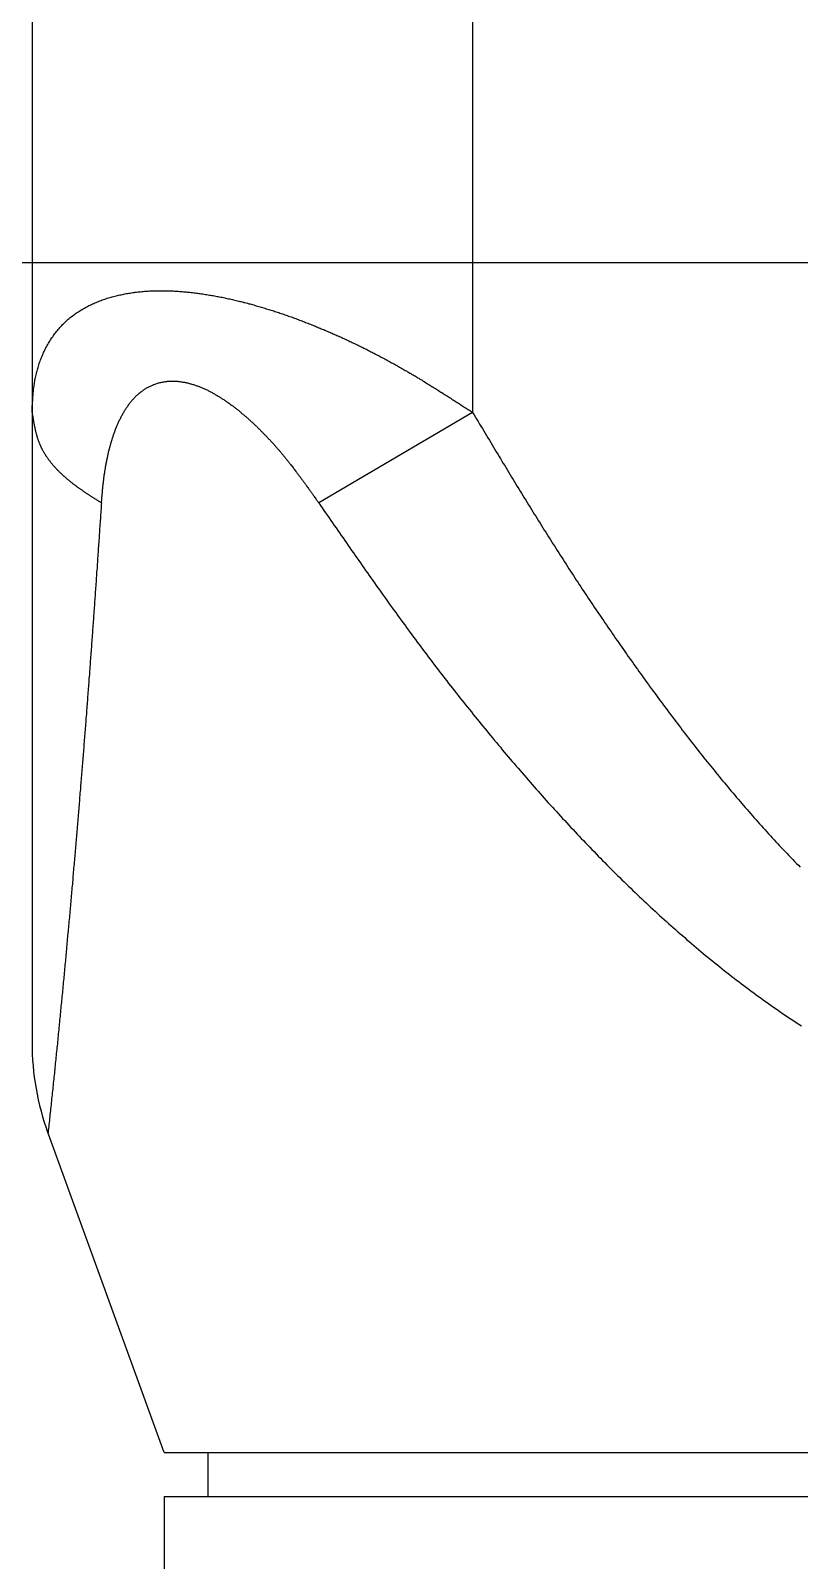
# Model space of a CAD drawing. Extents: x 78 to 520, y 41 to 313.
# Drawn here: x 221.64 to 230.37, y 250.87 to 268.24 of the extents above; entities that cross this region are included whole.
import ezdxf

# ---------------------------------------------------------------- set-up
doc = ezdxf.new("R2010")
doc.units = 0
doc.linetypes.add('CENTER', pattern=[17.5, 13, -1.5, 1.5, -1.5])
doc.layers.get('0').update_dxf_attribs({"linetype": 'CONTINUOUS'})
doc.layers.add('CENTER', color=1, linetype='CENTER')

msp = doc.modelspace()

# ---------------------------------------------------------------- linework, layer by layer
at = {"color": 7, "linetype": 'CONTINUOUS'}
for p, q in [((221.657, 272.099), (221.657, 256.748)), ((226.657, 272.099), (226.657, 263.903)), ((226.657, 263.903), (224.91, 262.877)), ((223.157, 252.099), (221.827, 255.753)), ((223.158, 252.099), (245.157, 252.099)), ((223.657, 251.599), (223.657, 252.099)), ((223.157, 251.599), (223.157, 227.599)), ((223.157, 251.599), (245.157, 251.599))]:
    msp.add_line(p, q, dxfattribs=at)
at = {"color": 7}
for points in [[(221.657, 263.903, 0), (221.658, 263.918, 0), (221.658, 263.932, 0), (221.659, 263.947, 0), (221.66, 263.962, 0), (221.66, 263.977, 0), (221.661, 263.992, 0), (221.662, 264.006, 0), (221.663, 264.021, 0), (221.664, 264.036, 0), (221.665, 264.051, 0), (221.666, 264.066, 0), (221.667, 264.08, 0), (221.668, 264.095, 0), (221.669, 264.11, 0), (221.671, 264.124, 0), (221.672, 264.139, 0), (221.673, 264.154, 0), (221.675, 264.168, 0), (221.677, 264.183, 0), (221.679, 264.198, 0), (221.681, 264.212, 0), (221.683, 264.227, 0), (221.685, 264.242, 0), (221.688, 264.256, 0), (221.69, 264.271, 0), (221.693, 264.285, 0), (221.696, 264.3, 0), (221.699, 264.314, 0), (221.702, 264.329, 0), (221.706, 264.343, 0), (221.709, 264.357, 0), (221.713, 264.372, 0), (221.717, 264.386, 0), (221.721, 264.4, 0), (221.725, 264.414, 0), (221.729, 264.429, 0), (221.734, 264.443, 0), (221.738, 264.457, 0), (221.743, 264.471, 0), (221.748, 264.485, 0), (221.753, 264.499, 0), (221.759, 264.513, 0), (221.764, 264.526, 0), (221.77, 264.54, 0), (221.776, 264.554, 0), (221.782, 264.567, 0), (221.788, 264.581, 0), (221.794, 264.594, 0), (221.8, 264.608, 0), (221.807, 264.621, 0), (221.814, 264.634, 0), (221.821, 264.648, 0), (221.828, 264.661, 0), (221.835, 264.674, 0), (221.843, 264.687, 0), (221.85, 264.699, 0), (221.858, 264.712, 0), (221.866, 264.725, 0), (221.874, 264.737, 0), (221.882, 264.75, 0), (221.891, 264.762, 0), (221.899, 264.774, 0), (221.908, 264.786, 0), (221.917, 264.798, 0), (221.926, 264.81, 0), (221.935, 264.821, 0), (221.944, 264.833, 0), (221.954, 264.844, 0), (221.963, 264.856, 0), (221.973, 264.867, 0), (221.983, 264.878, 0), (221.993, 264.889, 0), (222.003, 264.899, 0), (222.014, 264.91, 0), (222.024, 264.92, 0), (222.035, 264.931, 0), (222.046, 264.941, 0), (222.057, 264.951, 0), (222.068, 264.96, 0), (222.079, 264.97, 0), (222.091, 264.979, 0), (222.102, 264.989, 0), (222.114, 264.998, 0), (222.126, 265.007, 0), (222.138, 265.015, 0), (222.15, 265.024, 0), (222.162, 265.032, 0), (222.175, 265.041, 0), (222.187, 265.049, 0), (222.2, 265.057, 0), (222.212, 265.064, 0), (222.225, 265.072, 0), (222.238, 265.079, 0), (222.251, 265.087, 0), (222.264, 265.094, 0), (222.277, 265.101, 0), (222.29, 265.108, 0), (222.303, 265.115, 0), (222.317, 265.121, 0), (222.33, 265.128, 0), (222.344, 265.134, 0), (222.357, 265.14, 0), (222.371, 265.146, 0), (222.385, 265.152, 0), (222.398, 265.157, 0), (222.412, 265.163, 0), (222.426, 265.168, 0), (222.44, 265.174, 0), (222.454, 265.179, 0), (222.468, 265.184, 0), (222.482, 265.188, 0), (222.496, 265.193, 0), (222.51, 265.198, 0), (222.524, 265.202, 0), (222.539, 265.206, 0), (222.553, 265.211, 0), (222.567, 265.215, 0), (222.581, 265.218, 0), (222.596, 265.222, 0), (222.61, 265.226, 0), (222.625, 265.229, 0), (222.639, 265.233, 0), (222.653, 265.236, 0), (222.668, 265.239, 0), (222.682, 265.242, 0), (222.697, 265.245, 0), (222.711, 265.248, 0), (222.726, 265.251, 0), (222.741, 265.253, 0), (222.755, 265.256, 0), (222.77, 265.258, 0), (222.785, 265.26, 0), (222.799, 265.262, 0), (222.814, 265.264, 0), (222.829, 265.266, 0), (222.843, 265.268, 0), (222.858, 265.27, 0), (222.873, 265.271, 0), (222.887, 265.273, 0), (222.902, 265.274, 0), (222.917, 265.275, 0), (222.932, 265.277, 0), (222.946, 265.278, 0), (222.961, 265.279, 0), (222.976, 265.28, 0), (222.991, 265.281, 0), (223.006, 265.281, 0), (223.02, 265.282, 0), (223.035, 265.282, 0), (223.05, 265.283, 0), (223.065, 265.283, 0), (223.08, 265.284, 0), (223.094, 265.284, 0), (223.109, 265.284, 0), (223.124, 265.284, 0), (223.139, 265.284, 0), (223.153, 265.284, 0), (223.168, 265.284, 0), (223.183, 265.283, 0), (223.198, 265.283, 0), (223.213, 265.283, 0), (223.227, 265.282, 0), (223.242, 265.281, 0), (223.257, 265.281, 0), (223.272, 265.28, 0), (223.287, 265.279, 0), (223.301, 265.278, 0), (223.316, 265.277, 0), (223.331, 265.276, 0), (223.346, 265.275, 0), (223.36, 265.274, 0), (223.375, 265.273, 0), (223.39, 265.271, 0), (223.405, 265.27, 0), (223.419, 265.269, 0), (223.434, 265.267, 0), (223.449, 265.266, 0), (223.464, 265.264, 0), (223.478, 265.262, 0), (223.493, 265.261, 0), (223.508, 265.259, 0), (223.522, 265.257, 0), (223.537, 265.255, 0), (223.552, 265.253, 0), (223.566, 265.251, 0), (223.581, 265.249, 0), (223.596, 265.247, 0), (223.61, 265.245, 0), (223.625, 265.242, 0), (223.639, 265.24, 0), (223.654, 265.238, 0), (223.669, 265.235, 0), (223.683, 265.233, 0), (223.698, 265.23, 0), (223.712, 265.228, 0), (223.727, 265.225, 0), (223.742, 265.223, 0), (223.756, 265.22, 0), (223.771, 265.217, 0), (223.785, 265.214, 0), (223.8, 265.212, 0), (223.814, 265.209, 0), (223.829, 265.206, 0), (223.843, 265.203, 0), (223.858, 265.2, 0), (223.872, 265.197, 0), (223.886, 265.193, 0), (223.901, 265.19, 0), (223.915, 265.187, 0), (223.93, 265.184, 0), (223.944, 265.18, 0), (223.959, 265.177, 0), (223.973, 265.174, 0), (223.987, 265.17, 0), (224.002, 265.167, 0), (224.016, 265.163, 0), (224.03, 265.16, 0), (224.045, 265.156, 0), (224.059, 265.152, 0), (224.073, 265.149, 0), (224.088, 265.145, 0), (224.102, 265.141, 0), (224.116, 265.137, 0), (224.131, 265.134, 0), (224.145, 265.13, 0), (224.159, 265.126, 0), (224.173, 265.122, 0), (224.188, 265.118, 0), (224.202, 265.114, 0), (224.216, 265.11, 0), (224.23, 265.106, 0), (224.244, 265.101, 0), (224.259, 265.097, 0), (224.273, 265.093, 0), (224.287, 265.089, 0), (224.301, 265.085, 0), (224.315, 265.08, 0), (224.329, 265.076, 0), (224.343, 265.071, 0), (224.357, 265.067, 0), (224.372, 265.063, 0), (224.386, 265.058, 0), (224.4, 265.054, 0), (224.414, 265.049, 0), (224.428, 265.044, 0), (224.442, 265.04, 0), (224.456, 265.035, 0), (224.47, 265.03, 0), (224.484, 265.026, 0), (224.498, 265.021, 0), (224.512, 265.016, 0), (224.526, 265.011, 0), (224.54, 265.007, 0), (224.554, 265.002, 0), (224.568, 264.997, 0), (224.582, 264.992, 0), (224.596, 264.987, 0), (224.609, 264.982, 0), (224.623, 264.977, 0), (224.637, 264.972, 0), (224.651, 264.967, 0), (224.665, 264.961, 0), (224.679, 264.956, 0), (224.693, 264.951, 0), (224.707, 264.946, 0), (224.72, 264.941, 0), (224.734, 264.935, 0), (224.748, 264.93, 0), (224.762, 264.925, 0), (224.776, 264.919, 0), (224.789, 264.914, 0), (224.803, 264.909, 0), (224.817, 264.903, 0), (224.831, 264.898, 0), (224.844, 264.892, 0), (224.858, 264.887, 0), (224.872, 264.881, 0), (224.885, 264.876, 0), (224.899, 264.87, 0), (224.913, 264.864, 0), (224.926, 264.859, 0), (224.94, 264.853, 0), (224.954, 264.847, 0), (224.967, 264.842, 0), (224.981, 264.836, 0), (224.995, 264.83, 0), (225.008, 264.824, 0), (225.022, 264.818, 0), (225.035, 264.813, 0), (225.049, 264.807, 0), (225.062, 264.801, 0), (225.076, 264.795, 0), (225.09, 264.789, 0), (225.103, 264.783, 0), (225.117, 264.777, 0), (225.13, 264.771, 0), (225.144, 264.765, 0), (225.157, 264.759, 0), (225.171, 264.753, 0), (225.184, 264.747, 0), (225.197, 264.74, 0), (225.211, 264.734, 0), (225.224, 264.728, 0), (225.238, 264.722, 0), (225.251, 264.716, 0), (225.264, 264.709, 0), (225.278, 264.703, 0), (225.291, 264.697, 0), (225.305, 264.69, 0), (225.318, 264.684, 0), (225.331, 264.678, 0), (225.345, 264.671, 0), (225.358, 264.665, 0), (225.371, 264.658, 0), (225.384, 264.652, 0), (225.398, 264.645, 0), (225.411, 264.639, 0), (225.424, 264.632, 0), (225.437, 264.625, 0), (225.451, 264.619, 0), (225.464, 264.612, 0), (225.477, 264.606, 0), (225.49, 264.599, 0), (225.503, 264.592, 0), (225.517, 264.585, 0), (225.53, 264.579, 0), (225.543, 264.572, 0), (225.556, 264.565, 0), (225.569, 264.558, 0), (225.582, 264.551, 0), (225.595, 264.545, 0), (225.608, 264.538, 0), (225.621, 264.531, 0), (225.634, 264.524, 0), (225.647, 264.517, 0), (225.66, 264.51, 0), (225.673, 264.503, 0), (225.686, 264.496, 0), (225.699, 264.489, 0), (225.712, 264.482, 0), (225.725, 264.475, 0), (225.738, 264.467, 0), (225.751, 264.46, 0), (225.764, 264.453, 0), (225.777, 264.446, 0), (225.79, 264.439, 0), (225.803, 264.431, 0), (225.816, 264.424, 0), (225.829, 264.417, 0), (225.841, 264.41, 0), (225.854, 264.402, 0), (225.867, 264.395, 0), (225.88, 264.388, 0), (225.893, 264.38, 0), (225.905, 264.373, 0), (225.918, 264.365, 0), (225.931, 264.358, 0), (225.944, 264.35, 0), (225.956, 264.343, 0), (225.969, 264.335, 0), (225.982, 264.328, 0), (225.994, 264.32, 0), (226.007, 264.313, 0), (226.02, 264.305, 0), (226.032, 264.297, 0), (226.045, 264.29, 0), (226.058, 264.282, 0), (226.07, 264.275, 0), (226.083, 264.267, 0), (226.096, 264.259, 0), (226.108, 264.252, 0), (226.121, 264.244, 0), (226.133, 264.236, 0), (226.146, 264.228, 0), (226.159, 264.221, 0), (226.171, 264.213, 0), (226.184, 264.205, 0), (226.196, 264.197, 0), (226.209, 264.189, 0), (226.221, 264.182, 0), (226.234, 264.174, 0), (226.246, 264.166, 0), (226.259, 264.158, 0), (226.271, 264.15, 0), (226.284, 264.142, 0), (226.296, 264.134, 0), (226.309, 264.127, 0), (226.321, 264.119, 0), (226.334, 264.111, 0), (226.346, 264.103, 0), (226.359, 264.095, 0), (226.371, 264.087, 0), (226.384, 264.079, 0), (226.396, 264.071, 0), (226.409, 264.063, 0), (226.421, 264.055, 0), (226.434, 264.047, 0), (226.446, 264.039, 0), (226.458, 264.031, 0), (226.471, 264.023, 0), (226.483, 264.015, 0), (226.496, 264.007, 0), (226.508, 263.999, 0), (226.521, 263.991, 0), (226.533, 263.983, 0), (226.545, 263.975, 0), (226.558, 263.967, 0), (226.57, 263.959, 0), (226.583, 263.951, 0), (226.595, 263.943, 0), (226.607, 263.935, 0), (226.62, 263.927, 0), (226.632, 263.919, 0), (226.645, 263.911, 0), (226.657, 263.903, 0)], [(222.444, 262.877, 0), (222.445, 262.886, 0), (222.446, 262.896, 0), (222.447, 262.905, 0), (222.448, 262.915, 0), (222.449, 262.925, 0), (222.45, 262.934, 0), (222.45, 262.944, 0), (222.451, 262.953, 0), (222.452, 262.963, 0), (222.453, 262.972, 0), (222.454, 262.982, 0), (222.455, 262.991, 0), (222.456, 263.001, 0), (222.457, 263.01, 0), (222.458, 263.02, 0), (222.458, 263.03, 0), (222.459, 263.039, 0), (222.46, 263.049, 0), (222.461, 263.058, 0), (222.462, 263.068, 0), (222.463, 263.077, 0), (222.464, 263.087, 0), (222.465, 263.096, 0), (222.467, 263.106, 0), (222.468, 263.115, 0), (222.469, 263.125, 0), (222.47, 263.134, 0), (222.471, 263.144, 0), (222.472, 263.153, 0), (222.473, 263.163, 0), (222.475, 263.172, 0), (222.476, 263.182, 0), (222.477, 263.191, 0), (222.479, 263.201, 0), (222.48, 263.21, 0), (222.481, 263.22, 0), (222.483, 263.229, 0), (222.484, 263.239, 0), (222.486, 263.248, 0), (222.487, 263.258, 0), (222.489, 263.267, 0), (222.49, 263.276, 0), (222.492, 263.286, 0), (222.493, 263.295, 0), (222.495, 263.305, 0), (222.497, 263.314, 0), (222.498, 263.324, 0), (222.5, 263.333, 0), (222.502, 263.343, 0), (222.504, 263.352, 0), (222.506, 263.361, 0), (222.508, 263.371, 0), (222.51, 263.38, 0), (222.512, 263.39, 0), (222.514, 263.399, 0), (222.516, 263.408, 0), (222.518, 263.418, 0), (222.52, 263.427, 0), (222.522, 263.436, 0), (222.524, 263.446, 0), (222.526, 263.455, 0), (222.529, 263.464, 0), (222.531, 263.474, 0), (222.533, 263.483, 0), (222.536, 263.492, 0), (222.538, 263.501, 0), (222.541, 263.511, 0), (222.543, 263.52, 0), (222.546, 263.529, 0), (222.548, 263.538, 0), (222.551, 263.548, 0), (222.554, 263.557, 0), (222.556, 263.566, 0), (222.559, 263.575, 0), (222.562, 263.584, 0), (222.565, 263.594, 0), (222.567, 263.603, 0), (222.57, 263.612, 0), (222.573, 263.621, 0), (222.576, 263.63, 0), (222.579, 263.639, 0), (222.582, 263.648, 0), (222.586, 263.657, 0), (222.589, 263.667, 0), (222.592, 263.676, 0), (222.595, 263.685, 0), (222.599, 263.694, 0), (222.602, 263.703, 0), (222.605, 263.712, 0), (222.609, 263.72, 0), (222.612, 263.729, 0), (222.616, 263.738, 0), (222.62, 263.747, 0), (222.623, 263.756, 0), (222.627, 263.765, 0), (222.631, 263.774, 0), (222.635, 263.782, 0), (222.639, 263.791, 0), (222.643, 263.8, 0), (222.647, 263.809, 0), (222.651, 263.817, 0), (222.655, 263.826, 0), (222.659, 263.834, 0), (222.664, 263.843, 0), (222.668, 263.852, 0), (222.673, 263.86, 0), (222.677, 263.869, 0), (222.682, 263.877, 0), (222.686, 263.885, 0), (222.691, 263.894, 0), (222.696, 263.902, 0), (222.701, 263.91, 0), (222.706, 263.919, 0), (222.711, 263.927, 0), (222.716, 263.935, 0), (222.721, 263.943, 0), (222.726, 263.951, 0), (222.732, 263.959, 0), (222.737, 263.967, 0), (222.743, 263.975, 0), (222.748, 263.983, 0), (222.754, 263.991, 0), (222.76, 263.999, 0), (222.766, 264.006, 0), (222.771, 264.014, 0), (222.777, 264.022, 0), (222.784, 264.029, 0), (222.79, 264.037, 0), (222.796, 264.044, 0), (222.802, 264.051, 0), (222.809, 264.058, 0), (222.815, 264.065, 0), (222.822, 264.072, 0), (222.829, 264.079, 0), (222.836, 264.086, 0), (222.842, 264.093, 0), (222.849, 264.099, 0), (222.857, 264.106, 0), (222.864, 264.112, 0), (222.871, 264.119, 0), (222.878, 264.125, 0), (222.886, 264.131, 0), (222.893, 264.137, 0), (222.901, 264.142, 0), (222.909, 264.148, 0), (222.917, 264.154, 0), (222.925, 264.159, 0), (222.933, 264.165, 0), (222.941, 264.17, 0), (222.949, 264.175, 0), (222.957, 264.18, 0), (222.966, 264.185, 0), (222.974, 264.189, 0), (222.983, 264.194, 0), (222.992, 264.198, 0), (223, 264.202, 0), (223.009, 264.206, 0), (223.018, 264.21, 0), (223.027, 264.214, 0), (223.036, 264.218, 0), (223.045, 264.221, 0), (223.054, 264.225, 0), (223.063, 264.228, 0), (223.072, 264.231, 0), (223.081, 264.234, 0), (223.091, 264.237, 0), (223.1, 264.239, 0), (223.109, 264.242, 0), (223.119, 264.244, 0), (223.128, 264.246, 0), (223.138, 264.248, 0), (223.147, 264.25, 0), (223.157, 264.251, 0), (223.166, 264.253, 0), (223.176, 264.254, 0), (223.185, 264.255, 0), (223.195, 264.256, 0), (223.204, 264.257, 0), (223.214, 264.258, 0), (223.224, 264.258, 0), (223.233, 264.258, 0), (223.243, 264.259, 0), (223.252, 264.259, 0), (223.262, 264.258, 0), (223.272, 264.258, 0), (223.281, 264.258, 0), (223.291, 264.257, 0), (223.301, 264.257, 0), (223.31, 264.256, 0), (223.32, 264.255, 0), (223.329, 264.254, 0), (223.339, 264.253, 0), (223.349, 264.251, 0), (223.358, 264.25, 0), (223.368, 264.248, 0), (223.377, 264.247, 0), (223.387, 264.245, 0), (223.396, 264.243, 0), (223.406, 264.241, 0), (223.415, 264.239, 0), (223.425, 264.237, 0), (223.434, 264.234, 0), (223.443, 264.232, 0), (223.453, 264.229, 0), (223.462, 264.227, 0), (223.471, 264.224, 0), (223.48, 264.221, 0), (223.49, 264.218, 0), (223.499, 264.216, 0), (223.508, 264.212, 0), (223.517, 264.209, 0), (223.526, 264.206, 0), (223.535, 264.203, 0), (223.544, 264.2, 0), (223.553, 264.196, 0), (223.562, 264.193, 0), (223.571, 264.189, 0), (223.58, 264.185, 0), (223.589, 264.182, 0), (223.597, 264.178, 0), (223.606, 264.174, 0), (223.615, 264.17, 0), (223.624, 264.166, 0), (223.632, 264.162, 0), (223.641, 264.158, 0), (223.65, 264.154, 0), (223.658, 264.149, 0), (223.667, 264.145, 0), (223.675, 264.141, 0), (223.684, 264.136, 0), (223.692, 264.132, 0), (223.701, 264.127, 0), (223.709, 264.122, 0), (223.718, 264.118, 0), (223.726, 264.113, 0), (223.734, 264.108, 0), (223.743, 264.103, 0), (223.751, 264.099, 0), (223.759, 264.094, 0), (223.768, 264.089, 0), (223.776, 264.084, 0), (223.784, 264.079, 0), (223.792, 264.074, 0), (223.8, 264.069, 0), (223.808, 264.063, 0), (223.816, 264.058, 0), (223.824, 264.053, 0), (223.832, 264.048, 0), (223.84, 264.042, 0), (223.848, 264.037, 0), (223.856, 264.032, 0), (223.864, 264.026, 0), (223.872, 264.021, 0), (223.88, 264.015, 0), (223.888, 264.01, 0), (223.896, 264.004, 0), (223.903, 263.999, 0), (223.911, 263.993, 0), (223.919, 263.987, 0), (223.927, 263.981, 0), (223.934, 263.976, 0), (223.942, 263.97, 0), (223.949, 263.964, 0), (223.957, 263.958, 0), (223.965, 263.952, 0), (223.972, 263.947, 0), (223.98, 263.941, 0), (223.987, 263.935, 0), (223.995, 263.929, 0), (224.002, 263.923, 0), (224.01, 263.917, 0), (224.017, 263.911, 0), (224.025, 263.905, 0), (224.032, 263.898, 0), (224.039, 263.892, 0), (224.047, 263.886, 0), (224.054, 263.88, 0), (224.061, 263.874, 0), (224.069, 263.867, 0), (224.076, 263.861, 0), (224.083, 263.855, 0), (224.09, 263.849, 0), (224.098, 263.842, 0), (224.105, 263.836, 0), (224.112, 263.829, 0), (224.119, 263.823, 0), (224.126, 263.817, 0), (224.133, 263.81, 0), (224.14, 263.804, 0), (224.147, 263.797, 0), (224.155, 263.791, 0), (224.162, 263.784, 0), (224.169, 263.778, 0), (224.176, 263.771, 0), (224.183, 263.765, 0), (224.19, 263.758, 0), (224.196, 263.751, 0), (224.203, 263.745, 0), (224.21, 263.738, 0), (224.217, 263.731, 0), (224.224, 263.725, 0), (224.231, 263.718, 0), (224.238, 263.711, 0), (224.245, 263.705, 0), (224.251, 263.698, 0), (224.258, 263.691, 0), (224.265, 263.684, 0), (224.272, 263.677, 0), (224.278, 263.671, 0), (224.285, 263.664, 0), (224.292, 263.657, 0), (224.299, 263.65, 0), (224.305, 263.643, 0), (224.312, 263.636, 0), (224.318, 263.629, 0), (224.325, 263.622, 0), (224.332, 263.615, 0), (224.338, 263.608, 0), (224.345, 263.601, 0), (224.351, 263.594, 0), (224.358, 263.587, 0), (224.364, 263.58, 0), (224.371, 263.573, 0), (224.377, 263.566, 0), (224.384, 263.559, 0), (224.39, 263.552, 0), (224.397, 263.545, 0), (224.403, 263.538, 0), (224.409, 263.531, 0), (224.416, 263.523, 0), (224.422, 263.516, 0), (224.428, 263.509, 0), (224.435, 263.502, 0), (224.441, 263.495, 0), (224.447, 263.487, 0), (224.454, 263.48, 0), (224.46, 263.473, 0), (224.466, 263.466, 0), (224.472, 263.458, 0), (224.479, 263.451, 0), (224.485, 263.444, 0), (224.491, 263.436, 0), (224.497, 263.429, 0), (224.503, 263.422, 0), (224.509, 263.414, 0), (224.515, 263.407, 0), (224.521, 263.399, 0), (224.528, 263.392, 0), (224.534, 263.385, 0), (224.54, 263.377, 0), (224.546, 263.37, 0), (224.552, 263.362, 0), (224.558, 263.355, 0), (224.564, 263.347, 0), (224.57, 263.34, 0), (224.576, 263.332, 0), (224.582, 263.325, 0), (224.587, 263.317, 0), (224.593, 263.31, 0), (224.599, 263.302, 0), (224.605, 263.295, 0), (224.611, 263.287, 0), (224.617, 263.28, 0), (224.623, 263.272, 0), (224.629, 263.264, 0), (224.634, 263.257, 0), (224.64, 263.249, 0), (224.646, 263.242, 0), (224.652, 263.234, 0), (224.658, 263.226, 0), (224.663, 263.219, 0), (224.669, 263.211, 0), (224.675, 263.203, 0), (224.681, 263.196, 0), (224.686, 263.188, 0), (224.692, 263.18, 0), (224.698, 263.173, 0), (224.703, 263.165, 0), (224.709, 263.157, 0), (224.715, 263.149, 0), (224.72, 263.142, 0), (224.726, 263.134, 0), (224.732, 263.126, 0), (224.737, 263.119, 0), (224.743, 263.111, 0), (224.749, 263.103, 0), (224.754, 263.095, 0), (224.76, 263.088, 0), (224.766, 263.08, 0), (224.771, 263.072, 0), (224.777, 263.064, 0), (224.782, 263.056, 0), (224.788, 263.049, 0), (224.794, 263.041, 0), (224.799, 263.033, 0), (224.805, 263.025, 0), (224.81, 263.018, 0), (224.816, 263.01, 0), (224.822, 263.002, 0), (224.827, 262.994, 0), (224.833, 262.986, 0), (224.838, 262.979, 0), (224.844, 262.971, 0), (224.849, 262.963, 0), (224.855, 262.955, 0), (224.86, 262.947, 0), (224.866, 262.939, 0), (224.872, 262.932, 0), (224.877, 262.924, 0), (224.883, 262.916, 0), (224.888, 262.908, 0), (224.894, 262.9, 0), (224.899, 262.892, 0), (224.905, 262.885, 0), (224.91, 262.877, 0)], [(221.657, 263.903, 0), (221.658, 263.896, 0), (221.659, 263.889, 0), (221.66, 263.882, 0), (221.662, 263.875, 0), (221.663, 263.867, 0), (221.664, 263.86, 0), (221.665, 263.853, 0), (221.666, 263.846, 0), (221.667, 263.839, 0), (221.668, 263.832, 0), (221.67, 263.825, 0), (221.671, 263.818, 0), (221.672, 263.811, 0), (221.673, 263.804, 0), (221.674, 263.797, 0), (221.676, 263.79, 0), (221.677, 263.783, 0), (221.678, 263.776, 0), (221.68, 263.769, 0), (221.681, 263.762, 0), (221.682, 263.755, 0), (221.684, 263.748, 0), (221.685, 263.741, 0), (221.687, 263.734, 0), (221.688, 263.727, 0), (221.689, 263.72, 0), (221.691, 263.713, 0), (221.693, 263.706, 0), (221.694, 263.699, 0), (221.696, 263.692, 0), (221.697, 263.686, 0), (221.699, 263.679, 0), (221.701, 263.672, 0), (221.703, 263.665, 0), (221.704, 263.658, 0), (221.706, 263.651, 0), (221.708, 263.645, 0), (221.71, 263.638, 0), (221.712, 263.631, 0), (221.714, 263.624, 0), (221.716, 263.618, 0), (221.718, 263.611, 0), (221.72, 263.604, 0), (221.723, 263.598, 0), (221.725, 263.591, 0), (221.727, 263.584, 0), (221.73, 263.578, 0), (221.732, 263.571, 0), (221.734, 263.565, 0), (221.737, 263.558, 0), (221.74, 263.552, 0), (221.742, 263.545, 0), (221.745, 263.539, 0), (221.748, 263.532, 0), (221.751, 263.526, 0), (221.753, 263.52, 0), (221.756, 263.513, 0), (221.759, 263.507, 0), (221.762, 263.501, 0), (221.766, 263.494, 0), (221.769, 263.488, 0), (221.772, 263.482, 0), (221.775, 263.476, 0), (221.779, 263.47, 0), (221.782, 263.463, 0), (221.786, 263.457, 0), (221.789, 263.451, 0), (221.793, 263.445, 0), (221.796, 263.439, 0), (221.8, 263.433, 0), (221.804, 263.427, 0), (221.808, 263.421, 0), (221.811, 263.415, 0), (221.815, 263.409, 0), (221.819, 263.403, 0), (221.823, 263.398, 0), (221.827, 263.392, 0), (221.831, 263.386, 0), (221.835, 263.38, 0), (221.84, 263.374, 0), (221.844, 263.369, 0), (221.848, 263.363, 0), (221.852, 263.357, 0), (221.857, 263.352, 0), (221.861, 263.346, 0), (221.866, 263.34, 0), (221.87, 263.335, 0), (221.875, 263.329, 0), (221.879, 263.324, 0), (221.884, 263.318, 0), (221.888, 263.313, 0), (221.893, 263.307, 0), (221.898, 263.302, 0), (221.902, 263.296, 0), (221.907, 263.291, 0), (221.912, 263.286, 0), (221.917, 263.28, 0), (221.922, 263.275, 0), (221.926, 263.27, 0), (221.931, 263.265, 0), (221.936, 263.259, 0), (221.941, 263.254, 0), (221.946, 263.249, 0), (221.951, 263.244, 0), (221.956, 263.239, 0), (221.961, 263.234, 0), (221.966, 263.229, 0), (221.972, 263.224, 0), (221.977, 263.219, 0), (221.982, 263.214, 0), (221.987, 263.209, 0), (221.992, 263.204, 0), (221.998, 263.199, 0), (222.003, 263.194, 0), (222.008, 263.189, 0), (222.013, 263.185, 0), (222.019, 263.18, 0), (222.024, 263.175, 0), (222.029, 263.17, 0), (222.035, 263.166, 0), (222.04, 263.161, 0), (222.046, 263.156, 0), (222.051, 263.152, 0), (222.056, 263.147, 0), (222.062, 263.143, 0), (222.067, 263.138, 0), (222.073, 263.133, 0), (222.078, 263.129, 0), (222.084, 263.124, 0), (222.089, 263.12, 0), (222.095, 263.116, 0), (222.1, 263.111, 0), (222.106, 263.107, 0), (222.112, 263.102, 0), (222.117, 263.098, 0), (222.123, 263.094, 0), (222.128, 263.089, 0), (222.134, 263.085, 0), (222.14, 263.081, 0), (222.145, 263.077, 0), (222.151, 263.072, 0), (222.157, 263.068, 0), (222.162, 263.064, 0), (222.168, 263.06, 0), (222.174, 263.056, 0), (222.179, 263.052, 0), (222.185, 263.047, 0), (222.191, 263.043, 0), (222.197, 263.039, 0), (222.202, 263.035, 0), (222.208, 263.031, 0), (222.214, 263.027, 0), (222.22, 263.023, 0), (222.226, 263.019, 0), (222.231, 263.015, 0), (222.237, 263.011, 0), (222.243, 263.007, 0), (222.249, 263.003, 0), (222.255, 262.999, 0), (222.261, 262.995, 0), (222.266, 262.991, 0), (222.272, 262.987, 0), (222.278, 262.983, 0), (222.284, 262.98, 0), (222.29, 262.976, 0), (222.296, 262.972, 0), (222.302, 262.968, 0), (222.308, 262.964, 0), (222.314, 262.96, 0), (222.319, 262.956, 0), (222.325, 262.953, 0), (222.331, 262.949, 0), (222.337, 262.945, 0), (222.343, 262.941, 0), (222.349, 262.937, 0), (222.355, 262.933, 0), (222.361, 262.93, 0), (222.367, 262.926, 0), (222.373, 262.922, 0), (222.379, 262.918, 0), (222.385, 262.914, 0), (222.391, 262.911, 0), (222.397, 262.907, 0), (222.403, 262.903, 0), (222.409, 262.899, 0), (222.415, 262.896, 0), (222.421, 262.892, 0), (222.427, 262.888, 0), (222.433, 262.884, 0), (222.438, 262.881, 0), (222.444, 262.877, 0)], [(226.657, 263.903, 0), (226.673, 263.877, 0), (226.689, 263.85, 0), (226.704, 263.824, 0), (226.72, 263.798, 0), (226.736, 263.771, 0), (226.752, 263.745, 0), (226.768, 263.719, 0), (226.783, 263.693, 0), (226.799, 263.666, 0), (226.815, 263.64, 0), (226.831, 263.614, 0), (226.847, 263.588, 0), (226.862, 263.561, 0), (226.878, 263.535, 0), (226.894, 263.509, 0), (226.91, 263.483, 0), (226.926, 263.456, 0), (226.942, 263.43, 0), (226.957, 263.404, 0), (226.973, 263.378, 0), (226.989, 263.351, 0), (227.005, 263.325, 0), (227.021, 263.299, 0), (227.037, 263.273, 0), (227.053, 263.247, 0), (227.069, 263.22, 0), (227.085, 263.194, 0), (227.1, 263.168, 0), (227.116, 263.142, 0), (227.132, 263.116, 0), (227.148, 263.089, 0), (227.164, 263.063, 0), (227.18, 263.037, 0), (227.196, 263.011, 0), (227.212, 262.985, 0), (227.228, 262.959, 0), (227.244, 262.933, 0), (227.26, 262.906, 0), (227.276, 262.88, 0), (227.293, 262.854, 0), (227.309, 262.828, 0), (227.325, 262.802, 0), (227.341, 262.776, 0), (227.357, 262.75, 0), (227.373, 262.724, 0), (227.389, 262.698, 0), (227.406, 262.672, 0), (227.422, 262.646, 0), (227.438, 262.62, 0), (227.454, 262.594, 0), (227.471, 262.568, 0), (227.487, 262.542, 0), (227.503, 262.516, 0), (227.52, 262.49, 0), (227.536, 262.464, 0), (227.552, 262.438, 0), (227.569, 262.413, 0), (227.585, 262.387, 0), (227.602, 262.361, 0), (227.618, 262.335, 0), (227.635, 262.309, 0), (227.651, 262.283, 0), (227.668, 262.257, 0), (227.684, 262.232, 0), (227.701, 262.206, 0), (227.717, 262.18, 0), (227.734, 262.154, 0), (227.751, 262.129, 0), (227.767, 262.103, 0), (227.784, 262.077, 0), (227.801, 262.052, 0), (227.818, 262.026, 0), (227.834, 262, 0), (227.851, 261.975, 0), (227.868, 261.949, 0), (227.885, 261.923, 0), (227.902, 261.898, 0), (227.919, 261.872, 0), (227.936, 261.847, 0), (227.953, 261.821, 0), (227.97, 261.796, 0), (227.987, 261.77, 0), (228.004, 261.745, 0), (228.021, 261.719, 0), (228.038, 261.694, 0), (228.055, 261.668, 0), (228.072, 261.643, 0), (228.089, 261.618, 0), (228.107, 261.592, 0), (228.124, 261.567, 0), (228.141, 261.542, 0), (228.158, 261.516, 0), (228.176, 261.491, 0), (228.193, 261.466, 0), (228.21, 261.44, 0), (228.228, 261.415, 0), (228.245, 261.39, 0), (228.262, 261.365, 0), (228.28, 261.339, 0), (228.297, 261.314, 0), (228.315, 261.289, 0), (228.332, 261.264, 0), (228.35, 261.239, 0), (228.368, 261.214, 0), (228.385, 261.189, 0), (228.403, 261.163, 0), (228.42, 261.138, 0), (228.438, 261.113, 0), (228.456, 261.088, 0), (228.474, 261.063, 0), (228.491, 261.038, 0), (228.509, 261.013, 0), (228.527, 260.988, 0), (228.545, 260.964, 0), (228.563, 260.939, 0), (228.581, 260.914, 0), (228.598, 260.889, 0), (228.616, 260.864, 0), (228.634, 260.839, 0), (228.652, 260.814, 0), (228.67, 260.79, 0), (228.689, 260.765, 0), (228.707, 260.74, 0), (228.725, 260.715, 0), (228.743, 260.691, 0), (228.761, 260.666, 0), (228.779, 260.641, 0), (228.798, 260.617, 0), (228.816, 260.592, 0), (228.834, 260.567, 0), (228.852, 260.543, 0), (228.871, 260.518, 0), (228.889, 260.494, 0), (228.908, 260.469, 0), (228.926, 260.445, 0), (228.944, 260.42, 0), (228.963, 260.396, 0), (228.982, 260.371, 0), (229, 260.347, 0), (229.019, 260.323, 0), (229.037, 260.298, 0), (229.056, 260.274, 0), (229.075, 260.25, 0), (229.094, 260.225, 0), (229.112, 260.201, 0), (229.131, 260.177, 0), (229.15, 260.153, 0), (229.169, 260.129, 0), (229.188, 260.105, 0), (229.207, 260.08, 0), (229.226, 260.056, 0), (229.245, 260.032, 0), (229.264, 260.008, 0), (229.283, 259.984, 0), (229.302, 259.96, 0), (229.321, 259.936, 0), (229.34, 259.913, 0), (229.36, 259.889, 0), (229.379, 259.865, 0), (229.398, 259.841, 0), (229.417, 259.817, 0), (229.437, 259.794, 0), (229.456, 259.77, 0), (229.476, 259.746, 0), (229.495, 259.723, 0), (229.515, 259.699, 0), (229.534, 259.675, 0), (229.554, 259.652, 0), (229.574, 259.628, 0), (229.593, 259.605, 0), (229.613, 259.581, 0), (229.633, 259.558, 0), (229.653, 259.534, 0), (229.673, 259.511, 0), (229.692, 259.488, 0), (229.712, 259.465, 0), (229.732, 259.441, 0), (229.752, 259.418, 0), (229.773, 259.395, 0), (229.793, 259.372, 0), (229.813, 259.349, 0), (229.833, 259.326, 0), (229.853, 259.303, 0), (229.874, 259.28, 0), (229.894, 259.257, 0), (229.914, 259.234, 0), (229.935, 259.211, 0), (229.955, 259.188, 0), (229.976, 259.165, 0), (229.996, 259.143, 0), (230.017, 259.12, 0), (230.038, 259.097, 0), (230.058, 259.075, 0), (230.079, 259.052, 0), (230.1, 259.03, 0), (230.121, 259.007, 0), (230.142, 258.985, 0), (230.163, 258.962, 0), (230.184, 258.94, 0), (230.205, 258.918, 0), (230.226, 258.896, 0), (230.247, 258.873, 0), (230.268, 258.851, 0), (230.29, 258.829, 0), (230.311, 258.807, 0), (230.332, 258.785, 0), (230.354, 258.763, 0), (230.375, 258.741, 0)], [(222.444, 262.877, 0), (222.443, 262.854, 0), (222.441, 262.832, 0), (222.44, 262.81, 0), (222.438, 262.787, 0), (222.437, 262.765, 0), (222.435, 262.742, 0), (222.434, 262.72, 0), (222.432, 262.697, 0), (222.431, 262.675, 0), (222.429, 262.653, 0), (222.428, 262.63, 0), (222.426, 262.608, 0), (222.424, 262.585, 0), (222.423, 262.563, 0), (222.421, 262.54, 0), (222.42, 262.518, 0), (222.418, 262.496, 0), (222.417, 262.473, 0), (222.415, 262.451, 0), (222.414, 262.428, 0), (222.412, 262.406, 0), (222.411, 262.383, 0), (222.409, 262.361, 0), (222.407, 262.339, 0), (222.406, 262.316, 0), (222.404, 262.294, 0), (222.403, 262.271, 0), (222.401, 262.249, 0), (222.4, 262.226, 0), (222.398, 262.204, 0), (222.397, 262.182, 0), (222.395, 262.159, 0), (222.394, 262.137, 0), (222.392, 262.114, 0), (222.39, 262.092, 0), (222.389, 262.069, 0), (222.387, 262.047, 0), (222.386, 262.025, 0), (222.384, 262.002, 0), (222.383, 261.98, 0), (222.381, 261.957, 0), (222.379, 261.935, 0), (222.378, 261.913, 0), (222.376, 261.89, 0), (222.375, 261.868, 0), (222.373, 261.845, 0), (222.372, 261.823, 0), (222.37, 261.8, 0), (222.368, 261.778, 0), (222.367, 261.756, 0), (222.365, 261.733, 0), (222.364, 261.711, 0), (222.362, 261.688, 0), (222.36, 261.666, 0), (222.359, 261.643, 0), (222.357, 261.621, 0), (222.356, 261.599, 0), (222.354, 261.576, 0), (222.353, 261.554, 0), (222.351, 261.531, 0), (222.349, 261.509, 0), (222.348, 261.486, 0), (222.346, 261.464, 0), (222.344, 261.442, 0), (222.343, 261.419, 0), (222.341, 261.397, 0), (222.34, 261.374, 0), (222.338, 261.352, 0), (222.336, 261.33, 0), (222.335, 261.307, 0), (222.333, 261.285, 0), (222.331, 261.262, 0), (222.33, 261.24, 0), (222.328, 261.217, 0), (222.327, 261.195, 0), (222.325, 261.173, 0), (222.323, 261.15, 0), (222.322, 261.128, 0), (222.32, 261.105, 0), (222.318, 261.083, 0), (222.317, 261.061, 0), (222.315, 261.038, 0), (222.313, 261.016, 0), (222.312, 260.993, 0), (222.31, 260.971, 0), (222.308, 260.948, 0), (222.307, 260.926, 0), (222.305, 260.904, 0), (222.303, 260.881, 0), (222.302, 260.859, 0), (222.3, 260.836, 0), (222.298, 260.814, 0), (222.297, 260.792, 0), (222.295, 260.769, 0), (222.293, 260.747, 0), (222.291, 260.724, 0), (222.29, 260.702, 0), (222.288, 260.679, 0), (222.286, 260.657, 0), (222.285, 260.635, 0), (222.283, 260.612, 0), (222.281, 260.59, 0), (222.279, 260.567, 0), (222.278, 260.545, 0), (222.276, 260.523, 0), (222.274, 260.5, 0), (222.273, 260.478, 0), (222.271, 260.455, 0), (222.269, 260.433, 0), (222.267, 260.411, 0), (222.266, 260.388, 0), (222.264, 260.366, 0), (222.262, 260.343, 0), (222.26, 260.321, 0), (222.259, 260.298, 0), (222.257, 260.276, 0), (222.255, 260.254, 0), (222.253, 260.231, 0), (222.252, 260.209, 0), (222.25, 260.186, 0), (222.248, 260.164, 0), (222.246, 260.142, 0), (222.244, 260.119, 0), (222.243, 260.097, 0), (222.241, 260.074, 0), (222.239, 260.052, 0), (222.237, 260.03, 0), (222.236, 260.007, 0), (222.234, 259.985, 0), (222.232, 259.962, 0), (222.23, 259.94, 0), (222.228, 259.918, 0), (222.227, 259.895, 0), (222.225, 259.873, 0), (222.223, 259.85, 0), (222.221, 259.828, 0), (222.219, 259.805, 0), (222.218, 259.783, 0), (222.216, 259.761, 0), (222.214, 259.738, 0), (222.212, 259.716, 0), (222.21, 259.693, 0), (222.208, 259.671, 0), (222.207, 259.649, 0), (222.205, 259.626, 0), (222.203, 259.604, 0), (222.201, 259.581, 0), (222.199, 259.559, 0), (222.197, 259.537, 0), (222.196, 259.514, 0), (222.194, 259.492, 0), (222.192, 259.469, 0), (222.19, 259.447, 0), (222.188, 259.425, 0), (222.186, 259.402, 0), (222.184, 259.38, 0), (222.183, 259.357, 0), (222.181, 259.335, 0), (222.179, 259.313, 0), (222.177, 259.29, 0), (222.175, 259.268, 0), (222.173, 259.245, 0), (222.171, 259.223, 0), (222.169, 259.201, 0), (222.168, 259.178, 0), (222.166, 259.156, 0), (222.164, 259.133, 0), (222.162, 259.111, 0), (222.16, 259.089, 0), (222.158, 259.066, 0), (222.156, 259.044, 0), (222.154, 259.021, 0), (222.152, 258.999, 0), (222.15, 258.977, 0), (222.149, 258.954, 0), (222.147, 258.932, 0), (222.145, 258.909, 0), (222.143, 258.887, 0), (222.141, 258.865, 0), (222.139, 258.842, 0), (222.137, 258.82, 0), (222.135, 258.797, 0), (222.133, 258.775, 0), (222.131, 258.753, 0), (222.129, 258.73, 0), (222.127, 258.708, 0), (222.125, 258.685, 0), (222.123, 258.663, 0), (222.121, 258.641, 0), (222.12, 258.618, 0), (222.118, 258.596, 0), (222.116, 258.574, 0), (222.114, 258.551, 0), (222.112, 258.529, 0), (222.11, 258.506, 0), (222.108, 258.484, 0), (222.106, 258.462, 0), (222.104, 258.439, 0), (222.102, 258.417, 0), (222.1, 258.394, 0), (222.098, 258.372, 0), (222.096, 258.35, 0), (222.094, 258.327, 0), (222.092, 258.305, 0), (222.09, 258.282, 0), (222.088, 258.26, 0), (222.086, 258.238, 0), (222.084, 258.215, 0), (222.082, 258.193, 0), (222.08, 258.17, 0), (222.078, 258.148, 0), (222.076, 258.126, 0), (222.074, 258.103, 0), (222.072, 258.081, 0), (222.07, 258.059, 0), (222.068, 258.036, 0), (222.066, 258.014, 0), (222.063, 257.991, 0), (222.061, 257.969, 0), (222.059, 257.947, 0), (222.057, 257.924, 0), (222.055, 257.902, 0), (222.053, 257.879, 0), (222.051, 257.857, 0), (222.049, 257.835, 0), (222.047, 257.812, 0), (222.045, 257.79, 0), (222.043, 257.768, 0), (222.041, 257.745, 0), (222.039, 257.723, 0), (222.037, 257.7, 0), (222.035, 257.678, 0), (222.032, 257.656, 0), (222.03, 257.633, 0), (222.028, 257.611, 0), (222.026, 257.588, 0), (222.024, 257.566, 0), (222.022, 257.544, 0), (222.02, 257.521, 0), (222.018, 257.499, 0), (222.016, 257.477, 0), (222.013, 257.454, 0), (222.011, 257.432, 0), (222.009, 257.409, 0), (222.007, 257.387, 0), (222.005, 257.365, 0), (222.003, 257.342, 0), (222.001, 257.32, 0), (221.998, 257.298, 0), (221.996, 257.275, 0), (221.994, 257.253, 0), (221.992, 257.23, 0), (221.99, 257.208, 0), (221.988, 257.186, 0), (221.985, 257.163, 0), (221.983, 257.141, 0), (221.981, 257.119, 0), (221.979, 257.096, 0), (221.977, 257.074, 0), (221.975, 257.051, 0), (221.972, 257.029, 0), (221.97, 257.007, 0), (221.968, 256.984, 0), (221.966, 256.962, 0), (221.964, 256.94, 0), (221.961, 256.917, 0), (221.959, 256.895, 0), (221.957, 256.873, 0), (221.955, 256.85, 0), (221.953, 256.828, 0), (221.95, 256.805, 0), (221.948, 256.783, 0), (221.946, 256.761, 0), (221.944, 256.738, 0), (221.941, 256.716, 0), (221.939, 256.694, 0), (221.937, 256.671, 0), (221.935, 256.649, 0), (221.932, 256.626, 0), (221.93, 256.604, 0), (221.928, 256.582, 0), (221.926, 256.559, 0), (221.923, 256.537, 0), (221.921, 256.515, 0), (221.919, 256.492, 0), (221.916, 256.47, 0), (221.914, 256.448, 0), (221.912, 256.425, 0), (221.91, 256.403, 0), (221.907, 256.38, 0), (221.905, 256.358, 0), (221.903, 256.336, 0), (221.9, 256.313, 0), (221.898, 256.291, 0), (221.896, 256.269, 0), (221.893, 256.246, 0), (221.891, 256.224, 0), (221.889, 256.202, 0), (221.886, 256.179, 0), (221.884, 256.157, 0), (221.882, 256.135, 0), (221.879, 256.112, 0), (221.877, 256.09, 0), (221.875, 256.067, 0), (221.872, 256.045, 0), (221.87, 256.023, 0), (221.868, 256, 0), (221.865, 255.978, 0), (221.863, 255.956, 0), (221.86, 255.933, 0), (221.858, 255.911, 0), (221.856, 255.889, 0), (221.853, 255.866, 0), (221.851, 255.844, 0), (221.849, 255.822, 0), (221.846, 255.799, 0), (221.844, 255.777, 0), (221.841, 255.755, 0), (221.839, 255.732, 0)], [(224.91, 262.877, 0), (224.93, 262.848, 0), (224.95, 262.82, 0), (224.969, 262.791, 0), (224.989, 262.763, 0), (225.009, 262.734, 0), (225.028, 262.706, 0), (225.048, 262.678, 0), (225.068, 262.649, 0), (225.087, 262.621, 0), (225.107, 262.592, 0), (225.127, 262.564, 0), (225.146, 262.535, 0), (225.166, 262.507, 0), (225.186, 262.479, 0), (225.205, 262.45, 0), (225.225, 262.422, 0), (225.245, 262.393, 0), (225.265, 262.365, 0), (225.284, 262.336, 0), (225.304, 262.308, 0), (225.324, 262.28, 0), (225.344, 262.251, 0), (225.364, 262.223, 0), (225.383, 262.195, 0), (225.403, 262.166, 0), (225.423, 262.138, 0), (225.443, 262.11, 0), (225.463, 262.081, 0), (225.483, 262.053, 0), (225.503, 262.025, 0), (225.523, 261.997, 0), (225.543, 261.968, 0), (225.563, 261.94, 0), (225.583, 261.912, 0), (225.603, 261.884, 0), (225.623, 261.856, 0), (225.643, 261.827, 0), (225.663, 261.799, 0), (225.683, 261.771, 0), (225.703, 261.743, 0), (225.723, 261.715, 0), (225.744, 261.687, 0), (225.764, 261.659, 0), (225.784, 261.631, 0), (225.804, 261.603, 0), (225.825, 261.575, 0), (225.845, 261.547, 0), (225.865, 261.519, 0), (225.886, 261.491, 0), (225.906, 261.463, 0), (225.927, 261.435, 0), (225.947, 261.407, 0), (225.968, 261.379, 0), (225.988, 261.352, 0), (226.009, 261.324, 0), (226.029, 261.296, 0), (226.05, 261.268, 0), (226.071, 261.241, 0), (226.091, 261.213, 0), (226.112, 261.185, 0), (226.133, 261.158, 0), (226.154, 261.13, 0), (226.175, 261.102, 0), (226.195, 261.075, 0), (226.216, 261.047, 0), (226.237, 261.02, 0), (226.258, 260.992, 0), (226.279, 260.965, 0), (226.301, 260.938, 0), (226.322, 260.91, 0), (226.343, 260.883, 0), (226.364, 260.855, 0), (226.385, 260.828, 0), (226.406, 260.801, 0), (226.428, 260.774, 0), (226.449, 260.746, 0), (226.471, 260.719, 0), (226.492, 260.692, 0), (226.513, 260.665, 0), (226.535, 260.638, 0), (226.556, 260.611, 0), (226.578, 260.584, 0), (226.599, 260.557, 0), (226.621, 260.53, 0), (226.643, 260.503, 0), (226.664, 260.476, 0), (226.686, 260.449, 0), (226.708, 260.422, 0), (226.73, 260.395, 0), (226.752, 260.368, 0), (226.774, 260.341, 0), (226.795, 260.315, 0), (226.817, 260.288, 0), (226.839, 260.261, 0), (226.861, 260.235, 0), (226.883, 260.208, 0), (226.906, 260.181, 0), (226.928, 260.155, 0), (226.95, 260.128, 0), (226.972, 260.102, 0), (226.994, 260.075, 0), (227.017, 260.049, 0), (227.039, 260.022, 0), (227.061, 259.996, 0), (227.084, 259.969, 0), (227.106, 259.943, 0), (227.129, 259.917, 0), (227.151, 259.89, 0), (227.174, 259.864, 0), (227.196, 259.838, 0), (227.219, 259.812, 0), (227.241, 259.786, 0), (227.264, 259.76, 0), (227.287, 259.733, 0), (227.31, 259.707, 0), (227.332, 259.681, 0), (227.355, 259.655, 0), (227.378, 259.629, 0), (227.401, 259.603, 0), (227.424, 259.578, 0), (227.447, 259.552, 0), (227.47, 259.526, 0), (227.493, 259.5, 0), (227.516, 259.474, 0), (227.539, 259.449, 0), (227.562, 259.423, 0), (227.586, 259.397, 0), (227.609, 259.372, 0), (227.632, 259.346, 0), (227.656, 259.321, 0), (227.679, 259.295, 0), (227.702, 259.27, 0), (227.726, 259.244, 0), (227.749, 259.219, 0), (227.773, 259.194, 0), (227.797, 259.168, 0), (227.82, 259.143, 0), (227.844, 259.118, 0), (227.868, 259.093, 0), (227.891, 259.068, 0), (227.915, 259.043, 0), (227.939, 259.018, 0), (227.963, 258.993, 0), (227.987, 258.968, 0), (228.011, 258.943, 0), (228.035, 258.918, 0), (228.059, 258.893, 0), (228.083, 258.868, 0), (228.107, 258.844, 0), (228.132, 258.819, 0), (228.156, 258.794, 0), (228.18, 258.77, 0), (228.205, 258.745, 0), (228.229, 258.721, 0), (228.254, 258.696, 0), (228.278, 258.672, 0), (228.303, 258.647, 0), (228.327, 258.623, 0), (228.352, 258.599, 0), (228.377, 258.575, 0), (228.402, 258.551, 0), (228.426, 258.526, 0), (228.451, 258.502, 0), (228.476, 258.478, 0), (228.501, 258.454, 0), (228.526, 258.431, 0), (228.551, 258.407, 0), (228.576, 258.383, 0), (228.601, 258.359, 0), (228.627, 258.336, 0), (228.652, 258.312, 0), (228.677, 258.288, 0), (228.703, 258.265, 0), (228.728, 258.241, 0), (228.754, 258.218, 0), (228.779, 258.195, 0), (228.805, 258.171, 0), (228.83, 258.148, 0), (228.856, 258.125, 0), (228.882, 258.102, 0), (228.908, 258.079, 0), (228.934, 258.056, 0), (228.959, 258.033, 0), (228.985, 258.01, 0), (229.011, 257.987, 0), (229.038, 257.965, 0), (229.064, 257.942, 0), (229.09, 257.919, 0), (229.116, 257.897, 0), (229.142, 257.874, 0), (229.169, 257.852, 0), (229.195, 257.83, 0), (229.222, 257.807, 0), (229.248, 257.785, 0), (229.275, 257.763, 0), (229.302, 257.741, 0), (229.328, 257.719, 0), (229.355, 257.697, 0), (229.382, 257.675, 0), (229.409, 257.653, 0), (229.436, 257.632, 0), (229.463, 257.61, 0), (229.49, 257.588, 0), (229.517, 257.567, 0), (229.544, 257.545, 0), (229.571, 257.524, 0), (229.599, 257.503, 0), (229.626, 257.482, 0), (229.653, 257.46, 0), (229.681, 257.439, 0), (229.708, 257.418, 0), (229.736, 257.398, 0), (229.764, 257.377, 0), (229.791, 257.356, 0), (229.819, 257.335, 0), (229.847, 257.315, 0), (229.875, 257.294, 0), (229.903, 257.274, 0), (229.931, 257.254, 0), (229.959, 257.233, 0), (229.987, 257.213, 0), (230.015, 257.193, 0), (230.044, 257.173, 0), (230.072, 257.153, 0), (230.101, 257.134, 0), (230.129, 257.114, 0), (230.158, 257.094, 0), (230.186, 257.075, 0), (230.215, 257.055, 0), (230.244, 257.036, 0), (230.272, 257.017, 0), (230.301, 256.998, 0), (230.33, 256.979, 0), (230.359, 256.96, 0), (230.388, 256.941, 0)]]:
    msp.add_polyline3d(points, dxfattribs=at)
at = {"color": 7, "linetype": 'CONTINUOUS'}
msp.add_arc((224.657, 256.749), 3, 180, 199.9876, dxfattribs=at)
at = {"layer": 'CENTER', "color": 1, "linetype": 'CENTER'}
for p, q in [((291.447, 265.599), (77.773, 265.599)), ((248.523, 265.599), (219.723, 265.599))]:
    msp.add_line(p, q, dxfattribs=at)

doc.saveas('drawing.dxf')
